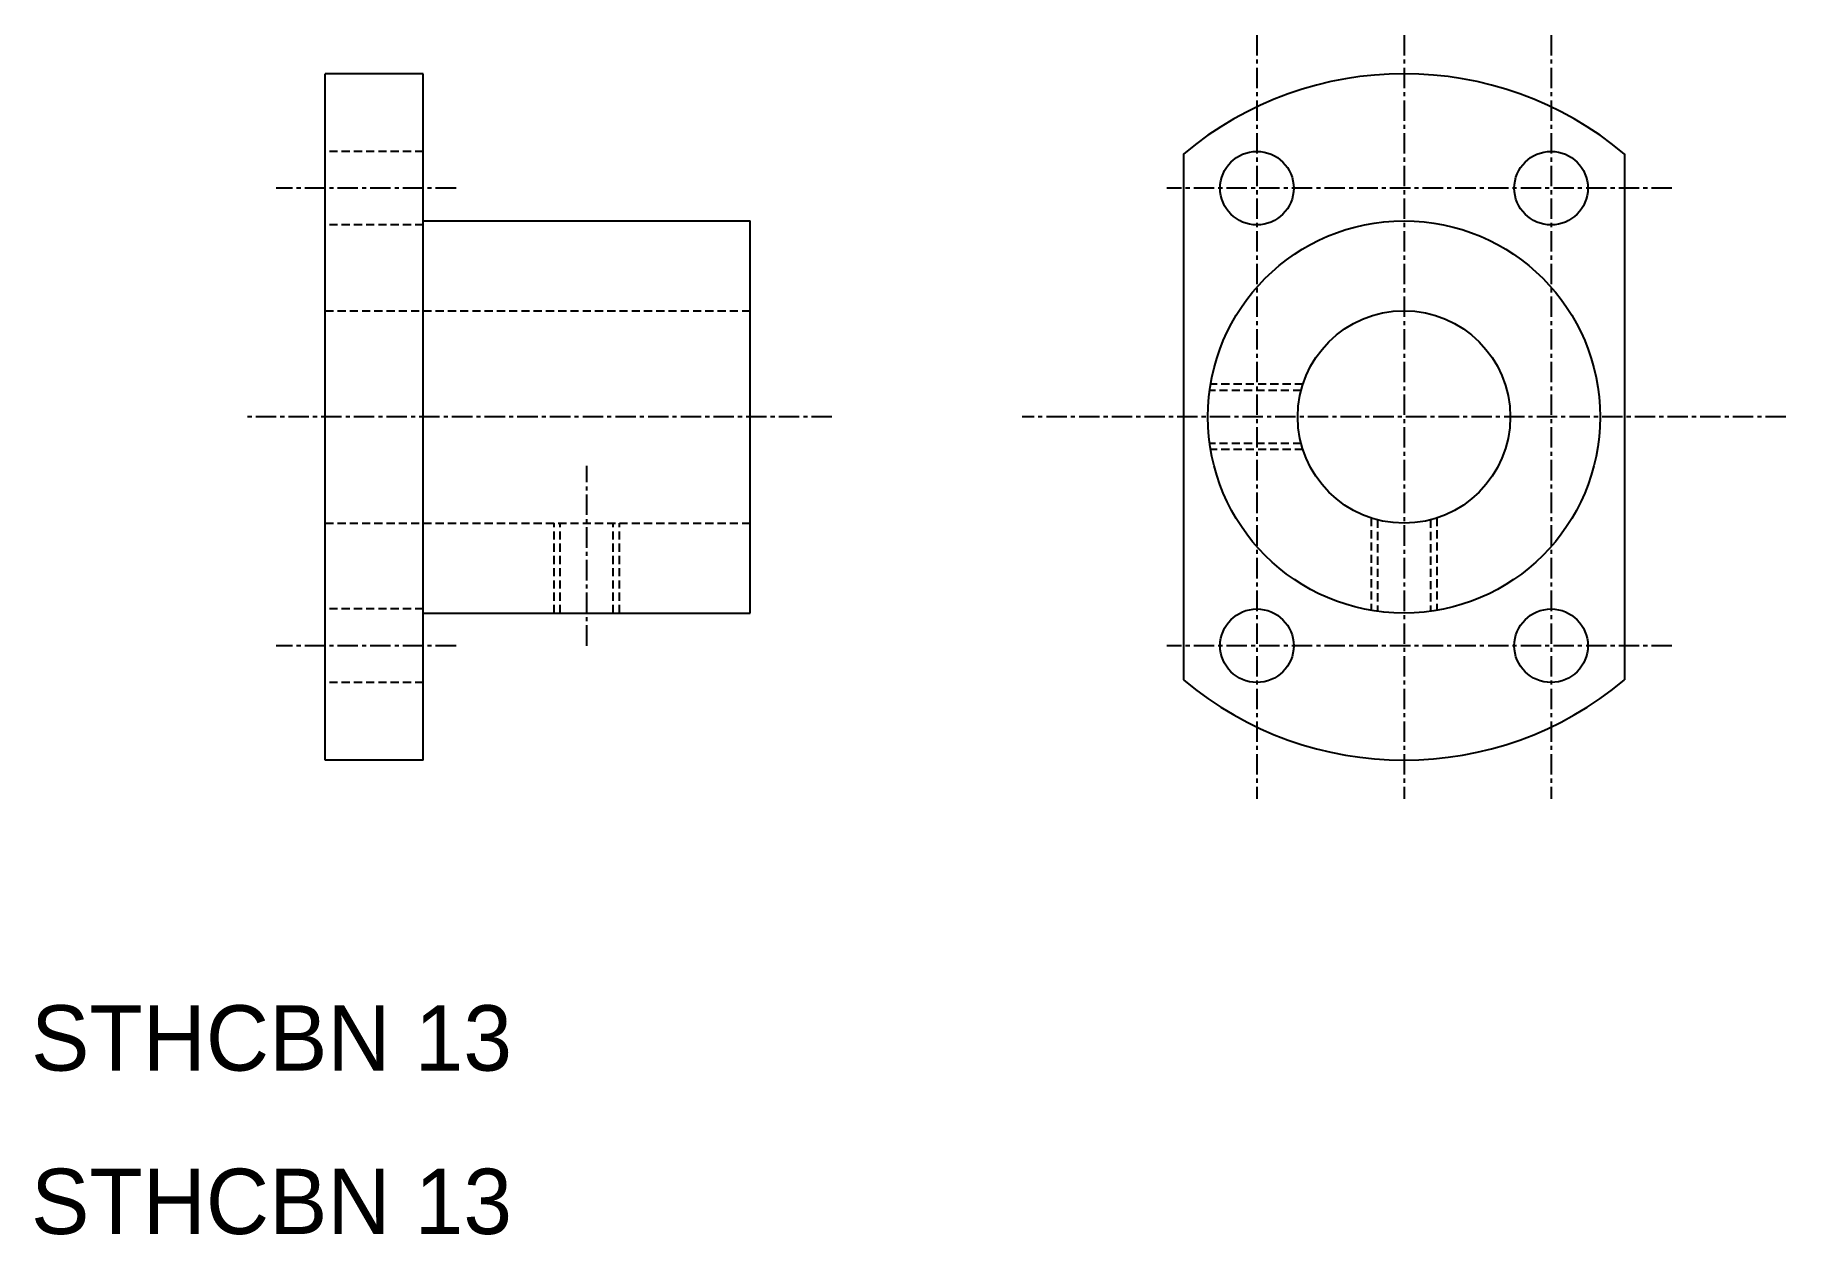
# Model space of a CAD drawing. Extents: x 10 to 117, y 10 to 83.
import ezdxf

# ---------------------------------------------------------------- set-up
doc = ezdxf.new("R2010")
doc.units = 0
doc.linetypes.add('CENTER', pattern=[2, 1.25, -0.25, 0.25, -0.25])
doc.linetypes.add('DASHED', pattern=[0.75, 0.5, -0.25])
doc.layers.get('0').update_dxf_attribs({"linetype": 'CONTINUOUS'})
doc.layers.add('CENTER', color=1, linetype='CENTER')

msp = doc.modelspace()

# ---------------------------------------------------------------- linework, layer by layer
at = {"color": 7, "linetype": 'CONTINUOUS'}
for p, q in [((28, 39), (28, 81)), ((34, 81), (28, 81)), ((34, 39), (34, 81)), ((80.5, 76.09), (80.5, 43.91)), ((107.5, 76.09), (107.5, 43.91)), ((34, 72), (54, 72)), ((54, 48), (54, 72)), ((34, 48), (54, 48)), ((34, 39), (28, 39))]:
    msp.add_line(p, q, dxfattribs=at)
at = {"color": 3, "linetype": 'DASHED'}
for p, q in [((34, 76.25), (28, 76.25)), ((34, 71.75), (28, 71.75)), ((28, 66.5), (54, 66.5)), ((87.71, 61.62), (82.11, 61.62)), ((87.82, 62), (82.17, 62)), ((87.71, 58.38), (82.11, 58.38)), ((87.82, 58), (82.17, 58)), ((92, 53.82), (92, 48.17)), ((92.38, 53.71), (92.38, 48.11)), ((95.62, 53.71), (95.62, 48.11)), ((96, 53.82), (96, 48.17)), ((28, 53.5), (54, 53.5)), ((42, 48), (42, 53.5)), ((42.38, 48), (42.38, 53.5)), ((45.62, 48), (45.62, 53.5)), ((46, 48), (46, 53.5)), ((34, 48.25), (28, 48.25)), ((34, 43.75), (28, 43.75))]:
    msp.add_line(p, q, dxfattribs=at)
at = {"color": 7, "linetype": 'CONTINUOUS'}
for centre, radius in [((85, 74), 2.25), ((103, 74), 2.25), ((94, 60), 12), ((94, 60), 6.5), ((85, 46), 2.25), ((103, 46), 2.25)]:
    msp.add_circle(centre, radius, dxfattribs=at)
for start, end in [(49.9948, 130.0052), (229.9948, 310.0052)]:
    msp.add_arc((94, 60), 21, start, end, dxfattribs=at)
at = {"layer": 'CENTER', "color": 1, "linetype": 'CENTER'}
for p, q in [((85, 83.37), (85, 36.63)), ((94, 83.37), (94, 36.63)), ((103, 83.37), (103, 36.63)), ((36, 74), (25, 74)), ((110.39, 74), (79.48, 74)), ((59, 60), (23, 60)), ((117.37, 60), (70.63, 60)), ((44, 46), (44, 57)), ((36, 46), (25, 46)), ((110.39, 46), (79.48, 46))]:
    msp.add_line(p, q, dxfattribs=at)

# ---------------------------------------------------------------- texts
at = {"color": 7, "linetype": 'CONTINUOUS'}
for p in [(10, 20), (10, 10)]:
    msp.add_text('STHCBN 13', height=4, dxfattribs=at).set_placement(p)

doc.saveas('drawing.dxf')
